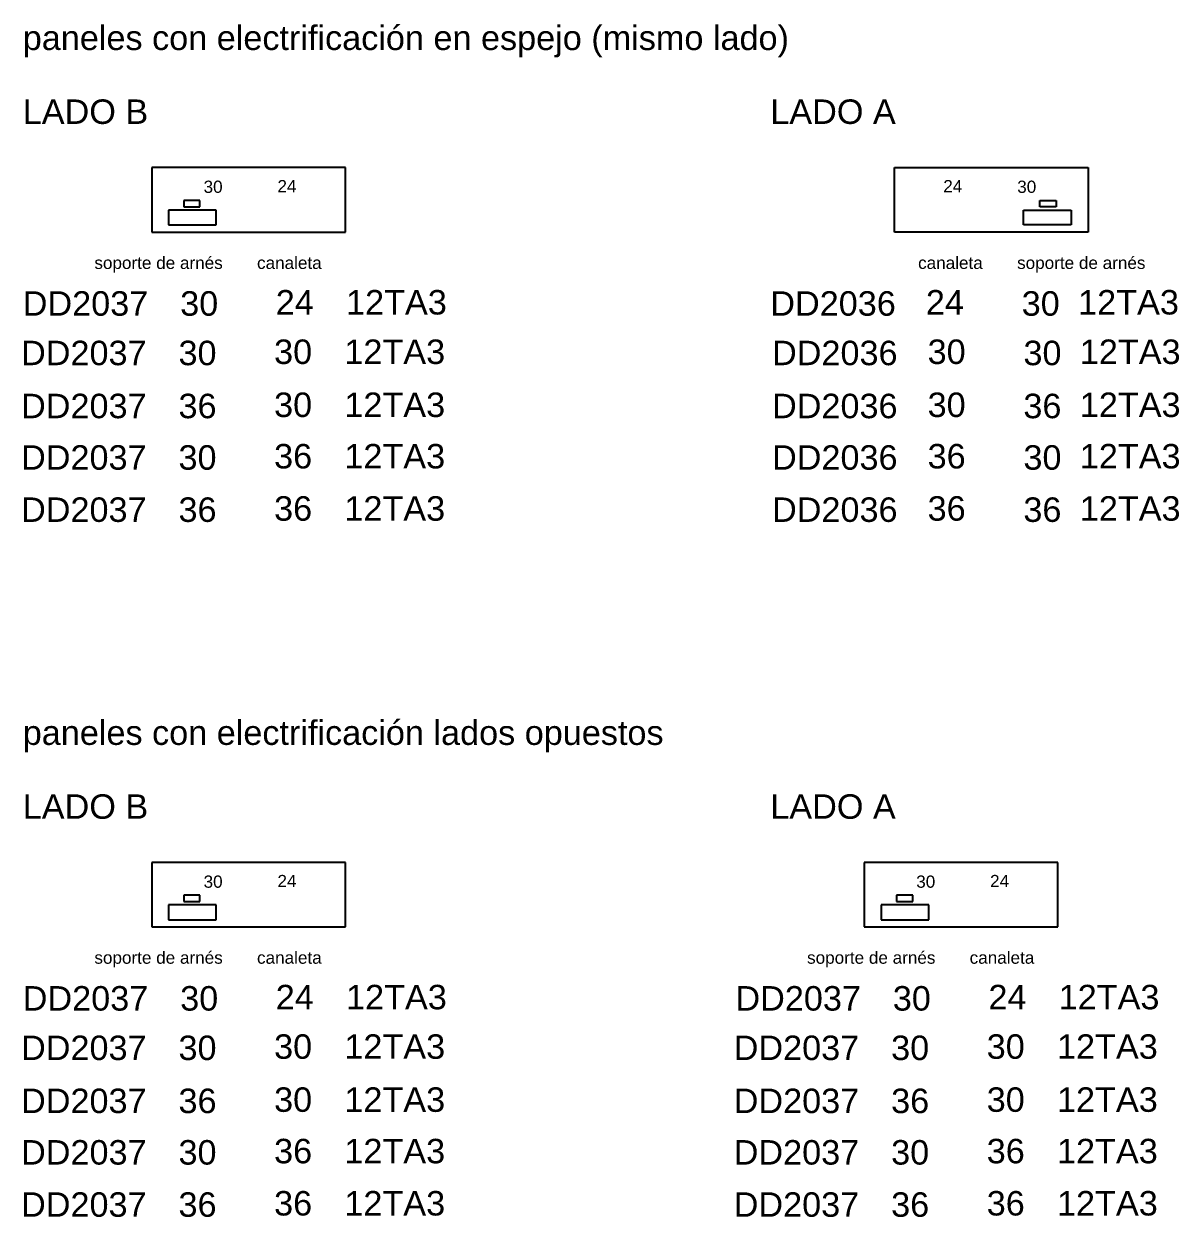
# Model space of a CAD drawing. Header units: millimetres. Extents: x 697 to 6293, y 537 to 2635.
# Drawn here: x 697 to 2486, y 537 to 2387 of the extents above; entities that cross this region are included whole.
import ezdxf

# ---------------------------------------------------------------- set-up
doc = ezdxf.new("R2010")
doc.units = ezdxf.units.MM
doc.styles.get("Standard").update_dxf_attribs({"font": 'arial.ttf'})

msp = doc.modelspace()

# ---------------------------------------------------------------- linework, layer by layer
for p, q in [((894.6, 2164.3), (894.6, 2064.3)), ((1194.6, 2164.3), (894.6, 2164.3)), ((1194.6, 2064.3), (1194.6, 2164.3)), ((2045.3, 2064.3), (2045.3, 2164.3)), ((2045.3, 2164.3), (2345.3, 2164.3)), ((2345.3, 2164.3), (2345.3, 2064.3)), ((944.2, 2113.3), (944.2, 2103.6)), ((969.4, 2113.3), (944.2, 2113.3)), ((969.4, 2103.6), (969.4, 2113.3)), ((2270.4, 2103.6), (2270.4, 2113.3)), ((2270.4, 2113.3), (2295.7, 2113.3)), ((2295.7, 2113.3), (2295.7, 2103.6)), ((920.8, 2098.4), (920.8, 2075.4)), ((994.7, 2098.4), (920.8, 2098.4)), ((944.2, 2103.6), (969.4, 2103.6)), ((994.7, 2075.4), (994.7, 2098.4)), ((2245.2, 2075.4), (2245.2, 2098.4)), ((2245.2, 2098.4), (2319.1, 2098.4)), ((2295.7, 2103.6), (2270.4, 2103.6)), ((2319.1, 2098.4), (2319.1, 2075.4)), ((920.8, 2075.4), (994.7, 2075.4)), ((2319.1, 2075.4), (2245.2, 2075.4)), ((894.6, 2064.3), (1194.6, 2064.3)), ((2345.3, 2064.3), (2045.3, 2064.3)), ((894.6, 1087.2), (894.6, 987.2)), ((1194.6, 1087.2), (894.6, 1087.2)), ((1194.6, 987.2), (1194.6, 1087.2)), ((1998.7, 1087.2), (1998.7, 987.2)), ((2298.7, 1087.2), (1998.7, 1087.2)), ((2298.7, 987.2), (2298.7, 1087.2)), ((944.2, 1036.2), (944.2, 1026.6)), ((969.4, 1036.2), (944.2, 1036.2)), ((969.4, 1026.6), (969.4, 1036.2)), ((2048.3, 1036.2), (2048.3, 1026.6)), ((2073.6, 1036.2), (2048.3, 1036.2)), ((2073.6, 1026.6), (2073.6, 1036.2)), ((920.8, 1021.3), (920.8, 998.4)), ((994.7, 1021.3), (920.8, 1021.3)), ((944.2, 1026.6), (969.4, 1026.6)), ((994.7, 998.4), (994.7, 1021.3)), ((2024.9, 1021.3), (2024.9, 998.4)), ((2098.8, 1021.3), (2024.9, 1021.3)), ((2048.3, 1026.6), (2073.6, 1026.6)), ((2098.8, 998.4), (2098.8, 1021.3)), ((894.6, 987.2), (1194.6, 987.2)), ((920.8, 998.4), (994.7, 998.4)), ((1998.7, 987.2), (2298.7, 987.2)), ((2024.9, 998.4), (2098.8, 998.4))]:
    msp.add_line(p, q)

# ---------------------------------------------------------------- texts
for s, height, p in [('paneles con electrificación en espejo (mismo lado)', 37.94, (694.8, 2346.4)), ('LADO B', 37.94, (694.8, 2231.9)), ('LADO A', 37.94, (1853, 2231.9)), ('30', 18.97, (975, 2125)), ('30', 18.97, (2235.6, 2125)), ('soporte de arnés', 18.97, (805.8, 2007.1)), ('canaleta', 18.97, (1057.8, 2007.1)), ('canaleta', 18.97, (2082, 2007.1)), ('soporte de arnés', 18.97, (2235.4, 2007.1)), ('DD2037', 37.94, (694.8, 1934.6)), ('DD2036', 37.94, (1853, 1934.6)), ('DD2037', 37.94, (692.2, 1857.9)), ('DD2036', 37.94, (1855.7, 1857.9)), ('DD2037', 37.94, (692.2, 1775.7)), ('DD2036', 37.94, (1855.7, 1775.7)), ('DD2037', 37.94, (692.2, 1695.9)), ('DD2036', 37.94, (1855.7, 1695.9)), ('DD2037', 37.94, (692.2, 1615)), ('DD2036', 37.94, (1855.7, 1615)), ('paneles con electrificación lados opuestos', 37.94, (694.8, 1269.3)), ('LADO B', 37.94, (694.8, 1154.8)), ('LADO A', 37.94, (1853, 1154.8)), ('30', 18.97, (975, 1047.9)), ('30', 18.97, (2079.1, 1047.9)), ('soporte de arnés', 18.97, (805.8, 930.1)), ('canaleta', 18.97, (1057.8, 930.1)), ('soporte de arnés', 18.97, (1910, 930.1)), ('canaleta', 18.97, (2161.9, 930.1)), ('DD2037', 37.94, (694.8, 857.5)), ('DD2037', 37.94, (1799, 857.5)), ('DD2037', 37.94, (692.2, 780.8)), ('DD2037', 37.94, (1796.3, 780.8)), ('DD2037', 37.94, (692.2, 698.6)), ('DD2037', 37.94, (1796.3, 698.6)), ('DD2037', 37.94, (692.2, 618.8)), ('DD2037', 37.94, (1796.3, 618.8)), ('DD2037', 37.94, (692.2, 537.9)), ('DD2037', 37.94, (1796.3, 537.9))]:
    msp.add_text(s, height=height).set_placement(p)
at = {"color": 4}
for s, p in [('30', (938.7, 1934.6)), ('30', (2242.5, 1934.6)), ('30', (936.1, 1857.9)), ('30', (2245.2, 1857.9)), ('36', (936.1, 1775.7)), ('36', (2245.1, 1775.7)), ('30', (936.1, 1695.9)), ('30', (2245.2, 1695.9)), ('36', (936.1, 1615)), ('36', (2245.1, 1615)), ('30', (938.7, 857.5)), ('30', (2042.8, 857.5)), ('30', (936.1, 780.8)), ('30', (2040.2, 780.8)), ('36', (936.1, 698.6)), ('36', (2040.2, 698.6)), ('30', (936.1, 618.8)), ('30', (2040.2, 618.8)), ('36', (936.1, 537.9)), ('36', (2040.2, 537.9))]:
    msp.add_text(s, height=37.94, dxfattribs=at).set_placement(p)
for s, insert, char_height, width, attachment_point in [('24', (1089.4, 2144.9), 18.97, 28.451, 1), ('24', (2150.5, 2144.9), 18.97, 28.451, 3), ('12TA3', (1195.7, 1974.4), 37.94, 183.159, 1), ('12TA3', (2486.1, 1974.4), 37.94, 183.159, 3), ('12TA3', (1193.1, 1897.7), 37.94, 56.903, 1), ('12TA3', (2488.7, 1897.7), 37.94, 56.903, 3), ('12TA3', (1193.1, 1815.5), 37.94, 56.903, 1), ('12TA3', (2488.7, 1815.5), 37.94, 56.903, 3), ('12TA3', (1193.1, 1735.8), 37.94, 56.903, 1), ('12TA3', (2488.7, 1735.8), 37.94, 56.903, 3), ('12TA3', (1193.1, 1654.8), 37.94, 56.903, 1), ('12TA3', (2488.7, 1654.8), 37.94, 56.903, 3), ('24', (1089.4, 1067.8), 18.97, 28.451, 1), ('24', (2193.5, 1067.8), 18.97, 28.451, 1), ('12TA3', (1195.7, 897.4), 37.94, 183.159, 1), ('12TA3', (2299.8, 897.4), 37.94, 183.159, 1), ('12TA3', (1193.1, 820.7), 37.94, 56.903, 1), ('12TA3', (2297.2, 820.7), 37.94, 56.903, 1), ('12TA3', (1193.1, 738.5), 37.94, 56.903, 1), ('12TA3', (2297.2, 738.5), 37.94, 56.903, 1), ('12TA3', (1193.1, 658.7), 37.94, 56.903, 1), ('12TA3', (2297.2, 658.7), 37.94, 56.903, 1), ('12TA3', (1193.1, 577.8), 37.94, 56.903, 1), ('12TA3', (2297.2, 577.8), 37.94, 56.903, 1)]:
    msp.add_mtext(s, dxfattribs=dict(insert=insert, char_height=char_height, width=width, attachment_point=attachment_point))
at = {"color": 4, "char_height": 37.94, "width": 56.903}
for s, insert, attachment_point in [('24', (1086.8, 1974.4), 1), ('24', (2153, 1974.4), 3), ('30', (1084.2, 1897.7), 1), ('30', (2155.7, 1897.7), 3), ('30', (1084.2, 1815.5), 1), ('30', (2155.7, 1815.5), 3), ('36', (1084.2, 1735.8), 1), ('36', (2155.7, 1735.8), 3), ('36', (1084.2, 1654.8), 1), ('36', (2155.7, 1654.8), 3), ('24', (1086.8, 897.4), 1), ('24', (2191, 897.4), 1), ('30', (1084.2, 820.7), 1), ('30', (2188.3, 820.7), 1), ('30', (1084.2, 738.5), 1), ('30', (2188.3, 738.5), 1), ('36', (1084.2, 658.7), 1), ('36', (2188.3, 658.7), 1), ('36', (1084.2, 577.8), 1), ('36', (2188.3, 577.8), 1)]:
    msp.add_mtext(s, dxfattribs=dict(at, insert=insert, attachment_point=attachment_point))

doc.saveas('drawing.dxf')
